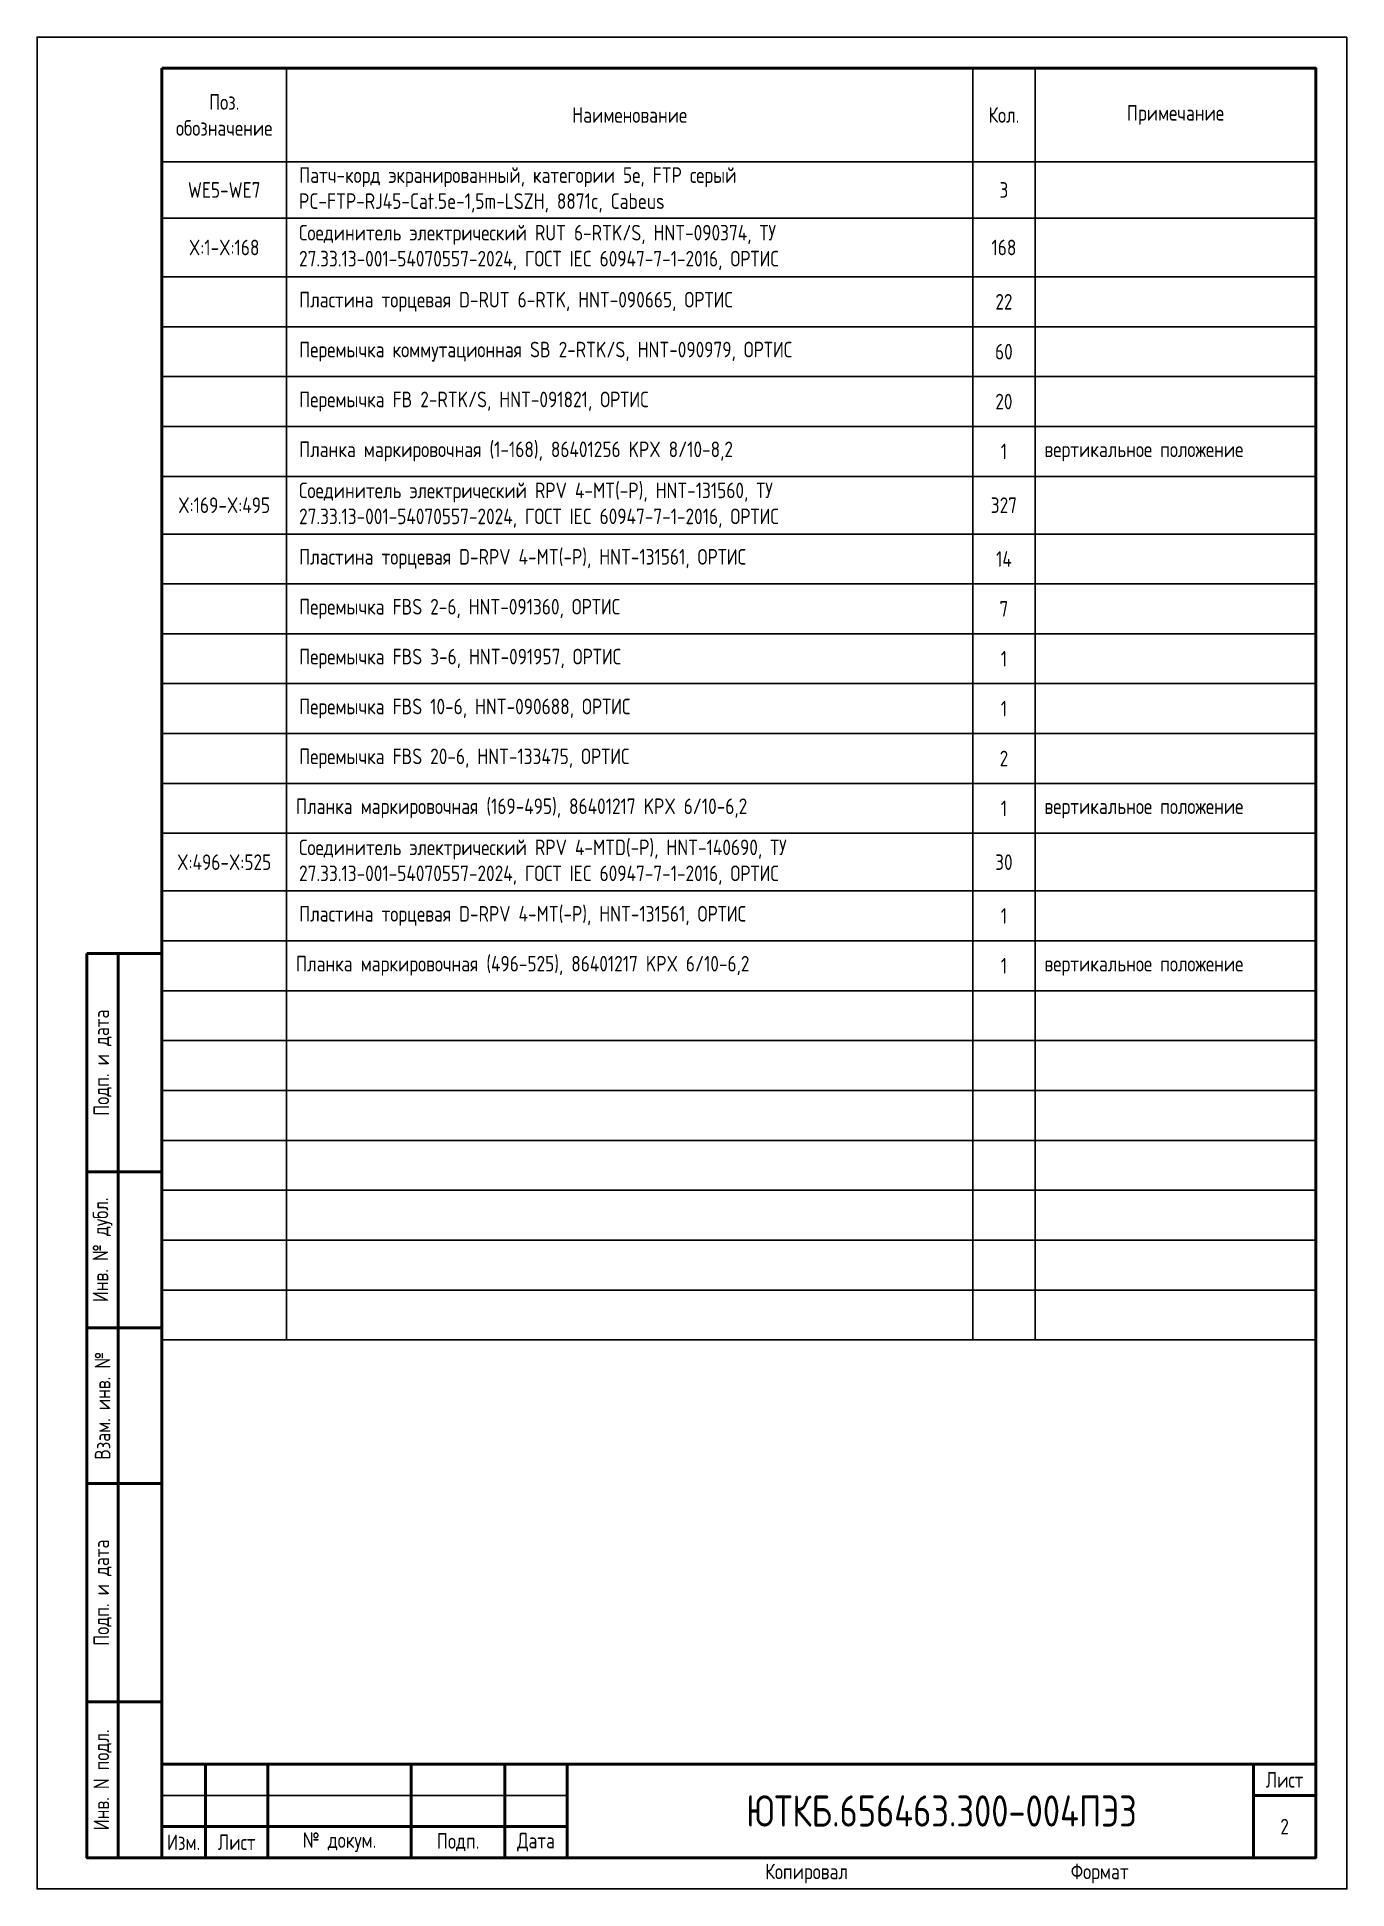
# Paper-space layout 'ПЭ_2' of a CAD drawing. Header units: millimetres. Extents: x 63.05 to 68.09, y 94.42 to 101.55.
# The model-space entities are those that its viewports show. They can reach past a viewport. Long polylines and large blocks are cut down to what shows.
import ezdxf

# ---------------------------------------------------------------- set-up
doc = ezdxf.new("R2010")
doc.units = ezdxf.units.MM
doc.styles.add('Gost_type_A', font='GOST_A.TTF')

# ---------------------------------------------------------------- blocks, each defined once
blk = doc.blocks.new('Формат_А3')
blk.add_lwpolyline([(-420, 297), (0, 297), (0, 0), (-420, 0)], close=True)
blk = doc.blocks.new('*T17')
at = {"color": 0, "lineweight": -2, "transparency": 16777216}
for p, q in [((0, 0), (185, 0)), ((0, 0), (0, -15)), ((20, 0), (20, -15)), ((130, 0), (130, -15)), ((140, 0), (140, -15)), ((185, 0), (185, -15)), ((209.75, 0), (394.75, 0)), ((209.75, 0), (209.75, -15)), ((229.75, 0), (229.75, -15)), ((339.75, 0), (339.75, -15)), ((349.75, 0), (349.75, -15)), ((394.75, 0), (394.75, -15))]:
    blk.add_line(p, q, dxfattribs=at)
at = {"color": 0, "linetype": 'ByBlock', "lineweight": -2, "transparency": 16777216}
for p, q in [((0, -15), (185, -15)), ((0, -15), (0, -234.78)), ((20, -15), (20, -234.78)), ((130, -15), (130, -234.78)), ((140, -15), (140, -121.35)), ((185, -15), (185, -234.78)), ((209.75, -15), (394.75, -15)), ((209.75, -15), (209.75, -203.95)), ((229.75, -15), (229.75, -203.95)), ((339.75, -15), (339.75, -203.95)), ((349.75, -15), (349.75, -114.7)), ((394.75, -15), (394.75, -203.95)), ((209.75, -24.05), (394.75, -24.05)), ((0, -28.63), (185, -28.63)), ((209.75, -33.46), (394.75, -33.46)), ((0, -38.06), (185, -38.06)), ((209.75, -41.46), (394.75, -41.46)), ((0, -47.45), (185, -47.45)), ((209.75, -49.46), (394.75, -49.46)), ((0, -55.45), (185, -55.45)), ((209.75, -57.46), (394.75, -57.46)), ((0, -63.45), (185, -63.45)), ((209.75, -65.46), (394.75, -65.46)), ((0, -71.45), (185, -71.45)), ((209.75, -74.7), (394.75, -74.7)), ((0, -79.45), (185, -79.45)), ((209.75, -82.7), (394.75, -82.7)), ((0, -87.45), (185, -87.45)), ((209.75, -90.7), (394.75, -90.7)), ((0, -97.35), (185, -97.35)), ((209.75, -98.7), (394.75, -98.7)), ((0, -105.35), (185, -105.35)), ((209.75, -106.7), (394.75, -106.7)), ((0, -113.35), (185, -113.35)), ((209.75, -114.7), (394.75, -114.7)), ((349.75, -114.7), (349.75, -122.7)), ((0, -121.35), (185, -121.35)), ((140, -121.35), (140, -185.35)), ((209.75, -122.7), (394.75, -122.7)), ((349.75, -122.7), (349.75, -139.95)), ((0, -129.35), (185, -129.35)), ((209.75, -131.95), (394.75, -131.95)), ((0, -137.35), (185, -137.35)), ((209.75, -139.95), (394.75, -139.95)), ((349.75, -139.95), (349.75, -147.95)), ((0, -145.35), (185, -145.35)), ((209.75, -147.95), (394.75, -147.95)), ((349.75, -147.95), (349.75, -203.95)), ((0, -153.35), (185, -153.35)), ((209.75, -155.95), (394.75, -155.95)), ((0, -161.35), (185, -161.35)), ((209.75, -163.95), (394.75, -163.95)), ((0, -169.35), (185, -169.35)), ((209.75, -171.95), (394.75, -171.95)), ((0, -177.35), (185, -177.35)), ((209.75, -179.95), (394.75, -179.95)), ((0, -185.35), (185, -185.35)), ((140, -185.35), (140, -234.78)), ((209.75, -187.95), (394.75, -187.95)), ((0, -193.35), (185, -193.35)), ((209.75, -195.95), (394.75, -195.95)), ((0, -202.78), (185, -202.78)), ((209.75, -203.95), (394.75, -203.95)), ((0, -210.78), (185, -210.78)), ((0, -218.78), (185, -218.78)), ((0, -226.78), (185, -226.78)), ((0, -234.78), (185, -234.78))]:
    blk.add_line(p, q, dxfattribs=at)
at = {"transparency": 16777216, "char_height": 2.5, "style": 'Gost_type_A'}
for s, insert, width, attachment_point in [('Поз. обозначение', (10, -7.5), 17, 5), ('Примечание', (162.5, -7.5), 42, 5), ('Поз. обозначение', (219.75, -7.5), 17, 5), ('Примечание', (372.25, -7.5), 42, 5), ('Наименование', (75, -7.5), 107, 5), ('Кол.', (135, -7.5), 7, 5), ('Наименование', (284.75, -7.5), 107, 5), ('Кол.', (344.75, -7.5), 7, 5), ('Планка маркировочная (169-495), 86401217 KPX 6/10-6,2', (231.25, -118.7), 107, 4), ('Перемычка ПС 2-8, 15000020, СТЭЗ ', (21.5, -125.35), 107, 4), ('60', (135, -125.35), 7, 5), ('20', (135, -133.35), 7, 5), ('Планка маркировочная (1-14) (14,12,10,8,6,4,2; 13,11,9,7,5,3,1), 86401256 KPX 8/10-8,2', (21.5, -141.35), 107, 4), ('20', (135, -141.35), 7, 5), ('Планка маркировочная (496-525), 86401217 KPX 6/10-6,2', (231.25, -143.95), 107, 4), ('{\\C256;Блок испытательный, в составе:}', (21.5, -149.35), 107, 4), ('Блок базовый ЭПББ 4+1, 111505, ТУ 27.33.13-001-53942713-2023, ЭПРОМ', (21.5, -157.35), 107, 4), ('2', (135, -157.35), 7, 5), ('Крышка рабочая ЭПРК 4+1, 121505, ТУ 27.33.13-001-53942713-2023, ЭПРОМ', (21.5, -165.35), 107, 4), ('2', (135, -165.35), 7, 5), ('Планка маркировочная (1-10) (2,4.6,8,10; 1,3,5,7,9), 86401256 KPX 8/10-8,2', (21.5, -173.35), 107, 4), ('2', (135, -173.35), 7, 5), ('Планка маркировочная (1-10) (10,8,6,4,2; 9,7,5,3,1), 86401256 KPX 8/10-8,2', (21.5, -181.35), 107, 4), ('2', (135, -181.35), 7, 5)]:
    blk.add_mtext(s, dxfattribs=dict(at, insert=insert, width=width, attachment_point=attachment_point))
at = {"color": 0, "transparency": 16777216, "char_height": 2.5, "style": 'Gost_type_A'}
for s, insert, width, attachment_point in [('{\\C256;Интеллектуальное электронное устройство ЮНИТ-М519-ДЗШ-Р102-К103-К103-К103-В121-В121-В121-В121-В101-М1С4.0С00-М1С4.0С00-С01.03, НЛПР.656122.602-01, }ООО Юнител Инжиниринг', (22, -21.81), 106, 4), ('{\\C256;Патч-корд экранированный, категории 5е, FTP серый PC-FTP-RJ45-Cat.5e-1,5m-LSZH, 8871c, Cabeus}', (231.75, -19.52), 106, 4), ('A1-A3', (10, -21.81), 18, 5), ('3', (135, -21.81), 7, 5), ('WE5-WE7', (219.75, -19.52), 18, 5), ('3', (344.75, -19.52), 7, 5), ('{\\C256;Соединитель электрический RUT 6-RTK/S, HNT-090374, ТУ 27.33.13-001-54070557-2024, ГОСТ IEC 60947-7-1-2016, ОРТИС}', (231.75, -28.75), 106, 4), ('Блок интерфейсный ИЧМ ЮНИТ-ИЧМ-КУГР, ТУ 27.12.23-609-61775353-2024, ООО Юнител Инжиниринг', (22, -33.34), 106, 4), ('X:1-X:168', (219.75, -28.75), 18, 5), ('168', (344.75, -28.75), 7, 5), ('A1.1-A3.1', (10, -33.34), 18, 5), ('3', (135, -33.34), 7, 5), ('{\\C256;Пластина торцевая D-RUT 6-RTK, HNT-090665, ОРТИС}', (231.75, -37.46), 106, 4), ('22', (344.75, -37.46), 7, 5), ('EL1, EL2', (10, -42.75), 18, 5), ('Светильник светодиодный ЖКХ-08 Д с кабелем 3 м, 5000 К,\\PТУ 3461-009-01281952-2018, Фокус ', (22, -42.75), 106, 4), ('2', (135, -42.75), 7, 5), ('Перемычка коммутационная SB 2-RTK/S, HNT-090979, ОРТИС', (231.75, -45.46), 106, 4), ('60', (344.75, -45.46), 7, 5), ('HL1', (10, -51.45), 18, 5), ('{\\C256;Лампа СКЛ 14Н-2-Ж-2-220 П Ч IP65 ЯШГК.433137.068 ТУ, Протон-Импульс}', (22, -51.45), 106, 4), ('1', (135, -51.45), 7, 5), ('Перемычка FB 2-RTK/S, HNT-091821, ОРТИС', (231.75, -53.46), 106, 4), ('20', (344.75, -53.46), 7, 5), ('KL1-KL19', (10, -59.45), 18, 5), ('Реле промежуточное 4 CO, 220 В DC, в составе:', (22, -59.45), 106, 4), ('{\\C256;Планка маркировочная (1-168), 86401256 KPX 8/10-8,2}', (231.75, -61.46), 106, 4), ('1', (344.75, -61.46), 7, 5), ('вертикальное положение', (351.25, -61.46), 42, 4), ('Реле 55.34.9.220.9202, Finder', (22, -67.45), 106, 4), ('19', (135, -67.45), 7, 5), ('Соединитель электрический RPV 4-MT(-P), HNT-131560, ТУ 27.33.13-001-54070557-2024, ГОСТ IEC 60947-7-1-2016, ОРТИС ', (231.75, -70.08), 106, 4), ('X:169-X:495', (219.75, -70.08), 18, 5), ('327', (344.75, -70.08), 7, 5), ('Колодка контактная с винтовыми зажимами 94.04.9.SMA, Finder', (22, -75.45), 106, 4), ('19', (135, -75.45), 7, 5), ('Пластина торцевая D-RPV 4-MT(-P), HNT-131561, ОРТИС', (231.75, -78.7), 106, 4), ('{\\C256;14', (344.75, -78.7), 7, 5), ('Модуль RC 99.02.0.230.09, Finder', (22, -83.45), 106, 4), ('19', (135, -83.45), 7, 5), ('Перемычка FBS 2-6, HNT-091360, ОРТИС', (231.75, -86.7), 106, 4), ('{\\C256;7', (344.75, -86.7), 7, 5), ('{\\C256;Переключатель кулачковый S10 JDG 1106 B4/1447,  (с компл. винтов 3,9х16 потай, саморез DIN 7982F-H A2 - 4 шт.), АУТС.642210.001 ТУ, ОРТИС}', (22, -92.4), 106, 4), ('SA1-SA19', (10, -92.4), 16, 5), ('19', (135, -92.4), 6, 5), ('Перемычка FBS 3-6, HNT-091957, ОРТИС', (231.75, -94.7), 106, 4), ('{\\C256;1', (344.75, -94.7), 7, 5), ('SG1-SG20', (10, -101.35), 18, 5), ('{\\C256;Блок испытательный, в составе:}', (22, -101.35), 106, 4), ('Перемычка FBS 10-6, HNT-090688, ОРТИС', (231.75, -102.7), 106, 4), ('{\\C256;1', (344.75, -102.7), 7, 5), ('{\\C256;Блок базовый ЭПББ 6+1, 111507, ТУ 27.33.13-001-53942713-2023, НПП "ЭПРОМ"}', (22, -109.35), 106, 4), ('20', (135, -109.35), 7, 5), ('Перемычка FBS 20-6, HNT-133475, ОРТИС', (231.75, -110.7), 106, 4), ('{\\C256;2', (344.75, -110.7), 7, 5), ('{\\C256;Крышка рабочая ЭПРК 6+1, 121507, ТУ 27.33.13-001-53942713-2023, НПП "ЭПРОМ"}', (22, -117.35), 106, 4), ('20', (135, -117.35), 7, 5), ('1', (344.75, -118.7), 7, 5), ('вертикальное положение', (351.25, -118.7), 42, 4), ('X:496-X:525', (219.75, -127.33), 18, 5), ('30', (344.75, -127.33), 7, 5), ('{\\C256;Планка маркировочная} (1-14) (2,4.6,8,10,12,14; 1,3,5,7,9,11,13){\\C256;, 86401256 KPX 8/10-8,2}', (21.5, -133.35), 107, 4), ('горизонтальное положение', (141.5, -133.35), 42, 4), ('1', (344.75, -135.95), 7, 5), ('горизонтальное положение', (141.5, -141.35), 42, 4), ('1', (344.75, -143.95), 7, 5), ('вертикальное положение', (351.25, -143.95), 42, 4), ('SG21, SG22', (10, -149.35), 18, 5), ('горизонтальное положение', (141.5, -173.35), 42, 4), ('горизонтальное положение', (141.5, -181.35), 42, 4), ('SQ1-SQ4', (10, -189.35), 18, 5), ('{\\C256;Выключатель путевой ВВП11-10А313-20У311, ТУ 3428-155-00216823-2005, ВНИИР }', (22, -189.35), 106, 4), ('4', (135, -189.35), 7, 5), ('{\\C256;Блок-приставка конденсаторная ЮНИТ-БК-02, ТУ 27.12.31-601-61775353-2016, }ООО Юнител Инжиниринг', (22, -198.06), 106, 4), ('UZ1-UZ3', (10, -198.06), 18, 5), ('3', (135, -198.06), 7, 5), ('WE1', (10, -206.78), 18, 5), ('Кабель 3м 2х0,75, Фокус', (22, -206.78), 106, 4), ('1', (135, -206.78), 7, 5), ('{\\C256;в составе позиции} EL1', (141.5, -206.78), 42, 4), ('WE2', (10, -214.78), 18, 5), ('Провод ПВСнг(А)-LS 2х0,75, ГОСТ 7399-97', (22, -214.78), 106, 4), ('4', (135, -214.78), 7, 5), ('{\\C256;м}', (141.5, -214.78), 42, 4), ('WE3', (10, -222.78), 18, 5), ('Кабель 3м 2х0,75, Фокус', (22, -222.78), 106, 4), ('1', (135, -222.78), 7, 5), ('{\\C256;в составе позиции} EL1', (141.5, -222.78), 42, 4), ('WE4', (10, -230.78), 18, 5), ('Провод ПВСнг(А)-LS 2х0,75, ГОСТ 7399-97', (22, -230.78), 106, 4), ('4', (135, -230.78), 7, 5), ('{\\C256;м}', (141.5, -230.78), 42, 4)]:
    blk.add_mtext(s, dxfattribs=dict(at, insert=insert, width=width, attachment_point=attachment_point))
at = {"color": 1, "transparency": 16777216, "char_height": 2.5, "width": 106, "attachment_point": 4, "style": 'Gost_type_A'}
for s, insert in [('{\\C0;Соединитель электрический\\C256; RPV 4-MTD(-P),} {\\C256;HNT-140690, ТУ 27.33.13-001-54070557-2024, ГОСТ IEC 60947-7-1-2016, ОРТИС }', (231.75, -127.33)), ('{\\C0;Пластина торцевая D-RPV 4-MT(-P), HNT-131561, ОРТИС}', (231.75, -135.95))]:
    blk.add_mtext(s, dxfattribs=dict(at, insert=insert))
blk = doc.blocks.new('Штамп левый нижний')
at = {"lineweight": 50}
for points in [[(-12, 145), (-7, 145), (-7, 110), (-12, 110)], [(-7, 145), (0, 145), (0, 110), (-7, 110)], [(-12, 110), (-7, 110), (-7, 85), (-12, 85)], [(-7, 110), (0, 110), (0, 85), (-7, 85)], [(-12, 85), (-7, 85), (-7, 60), (-12, 60)], [(-7, 85), (0, 85), (0, 60), (-7, 60)], [(-12, 60), (-7, 60), (-7, 25), (-12, 25)], [(-7, 60), (0, 60), (0, 25), (-7, 25)], [(-12, 25), (-7, 25), (-7, 0), (-12, 0)], [(-7, 25), (0, 25), (0, 0), (-7, 0)]]:
    blk.add_lwpolyline(points, close=True, dxfattribs=at)
at = {"char_height": 2.5, "attachment_point": 5, "rotation": 90, "style": 'Gost_type_A'}
for s, insert, width in [('Подп. и дата', (-9.5, 127.5), 35), ('Инв. № дубл.', (-9.5, 97.5), 25), ('Взам. инв. №', (-9.5, 72.5), 25), ('Подп. и дата', (-9.5, 42.5), 35), ('Инв. N подл.', (-9.5, 12.5), 25)]:
    blk.add_mtext(s, dxfattribs=dict(at, insert=insert, width=width))
blk = doc.blocks.new('Формат_А4')
blk.add_lwpolyline([(0, 297), (0, 0), (-210, 0), (-210, 297)], close=True)
at = {"lineweight": 50}
blk.add_lwpolyline([(-190, 292), (-5, 292), (-5, 5), (-190, 5)], close=True, dxfattribs=at)
blk = doc.blocks.new('Штамп малый нижний')
at = {"lineweight": 50}
for points in [[(-185, 15), (-178, 15), (-178, 5), (-185, 5)], [(-178, 15), (-168, 15), (-168, 5), (-178, 5)], [(-168, 15), (-145, 15), (-145, 5), (-168, 5)], [(-145, 15), (-130, 15), (-130, 5), (-145, 5)], [(-130, 15), (-120, 15), (-120, 5), (-130, 5)], [(-120, 15), (-10, 15), (-10, 0), (-120, 0)], [(-10, 15), (0, 15), (0, 10), (-10, 10)], [(-10, 10), (0, 10), (0, 0), (-10, 0)], [(-185, 5), (-178, 5), (-178, 0), (-185, 0)], [(-178, 5), (-168, 5), (-168, 0), (-178, 0)], [(-168, 5), (-145, 5), (-145, 0), (-168, 0)], [(-145, 5), (-130, 5), (-130, 0), (-145, 0)], [(-130, 5), (-120, 5), (-120, 0), (-130, 0)]]:
    blk.add_lwpolyline(points, close=True, dxfattribs=at)
for points in [[(-185, 15), (-178, 15), (-178, 10), (-185, 10)], [(-178, 15), (-168, 15), (-168, 10), (-178, 10)], [(-168, 15), (-145, 15), (-145, 10), (-168, 10)], [(-145, 15), (-130, 15), (-130, 10), (-145, 10)], [(-130, 15), (-120, 15), (-120, 10), (-130, 10)], [(-185, 10), (-178, 10), (-178, 5), (-185, 5)], [(-178, 10), (-168, 10), (-168, 5), (-178, 5)], [(-168, 10), (-145, 10), (-145, 5), (-168, 5)], [(-145, 10), (-130, 10), (-130, 5), (-145, 5)], [(-130, 10), (-120, 10), (-120, 5), (-130, 5)]]:
    blk.add_lwpolyline(points, close=True)
at = {"char_height": 2.5, "style": 'Gost_type_A'}
for s, insert, width, attachment_point in [('Лист', (-5, 12.5), 10, 5), ('Изм.', (-181.5, 2.5), 7, 5), ('Лист', (-173, 2.5), 10, 5), ('№ докум.', (-156.5, 2.5), 23, 5), ('Подп.', (-137.5, 2.5), 15, 5), ('Дата', (-125, 2.5), 10, 5), ('Копировал', (-75, -2.53), 13.1202, 6), ('Формат', (-30, -2.53), 13.1202, 6)]:
    blk.add_mtext(s, dxfattribs=dict(at, insert=insert, width=width, attachment_point=attachment_point))
blk = doc.blocks.new('*T55')
at = {"color": 0, "lineweight": -2, "transparency": 16777216}
for p, q in [((0, 0), (185, 0)), ((0, 0), (0, -15)), ((20, 0), (20, -15)), ((130, 0), (130, -15)), ((140, 0), (140, -15)), ((185, 0), (185, -15))]:
    blk.add_line(p, q, dxfattribs=at)
at = {"color": 0, "linetype": 'ByBlock', "lineweight": -2, "transparency": 16777216}
for p, q in [((0, -15), (185, -15)), ((0, -15), (0, -203.95)), ((20, -15), (20, -203.95)), ((130, -15), (130, -203.95)), ((140, -15), (140, -114.7)), ((185, -15), (185, -203.95)), ((0, -24.05), (185, -24.05)), ((0, -33.46), (185, -33.46)), ((0, -41.46), (185, -41.46)), ((0, -49.46), (185, -49.46)), ((0, -57.46), (185, -57.46)), ((0, -65.46), (185, -65.46)), ((0, -74.7), (185, -74.7)), ((0, -82.7), (185, -82.7)), ((0, -90.7), (185, -90.7)), ((0, -98.7), (185, -98.7)), ((0, -106.7), (185, -106.7)), ((0, -114.7), (185, -114.7)), ((140, -114.7), (140, -122.7)), ((0, -122.7), (185, -122.7)), ((140, -122.7), (140, -139.95)), ((0, -131.95), (185, -131.95)), ((0, -139.95), (185, -139.95)), ((140, -139.95), (140, -147.95)), ((0, -147.95), (185, -147.95)), ((140, -147.95), (140, -203.95)), ((0, -155.95), (185, -155.95)), ((0, -163.95), (185, -163.95)), ((0, -171.95), (185, -171.95)), ((0, -179.95), (185, -179.95)), ((0, -187.95), (185, -187.95)), ((0, -195.95), (185, -195.95)), ((0, -203.95), (185, -203.95))]:
    blk.add_line(p, q, dxfattribs=at)
at = {"transparency": 16777216, "char_height": 2.5, "style": 'Gost_type_A'}
for s, insert, width, attachment_point in [('Поз. обозначение', (10, -7.5), 17, 5), ('Примечание', (162.5, -7.5), 42, 5), ('Наименование', (75, -7.5), 107, 5), ('Кол.', (135, -7.5), 7, 5), ('Планка маркировочная (169-495), 86401217 KPX 6/10-6,2', (21.5, -118.7), 107, 4), ('Планка маркировочная (496-525), 86401217 KPX 6/10-6,2', (21.5, -143.95), 107, 4)]:
    blk.add_mtext(s, dxfattribs=dict(at, insert=insert, width=width, attachment_point=attachment_point))
at = {"color": 0, "transparency": 16777216, "char_height": 2.5, "style": 'Gost_type_A'}
for s, insert, width, attachment_point in [('{\\C256;Патч-корд экранированный, категории 5е, FTP серый PC-FTP-RJ45-Cat.5e-1,5m-LSZH, 8871c, Cabeus}', (22, -19.52), 106, 4), ('WE5-WE7', (10, -19.52), 18, 5), ('3', (135, -19.52), 7, 5), ('{\\C256;Соединитель электрический RUT 6-RTK/S, HNT-090374, ТУ 27.33.13-001-54070557-2024, ГОСТ IEC 60947-7-1-2016, ОРТИС}', (22, -28.75), 106, 4), ('X:1-X:168', (10, -28.75), 18, 5), ('168', (135, -28.75), 7, 5), ('{\\C256;Пластина торцевая D-RUT 6-RTK, HNT-090665, ОРТИС}', (22, -37.46), 106, 4), ('22', (135, -37.46), 7, 5), ('Перемычка коммутационная SB 2-RTK/S, HNT-090979, ОРТИС', (22, -45.46), 106, 4), ('60', (135, -45.46), 7, 5), ('Перемычка FB 2-RTK/S, HNT-091821, ОРТИС', (22, -53.46), 106, 4), ('20', (135, -53.46), 7, 5), ('{\\C256;Планка маркировочная (1-168), 86401256 KPX 8/10-8,2}', (22, -61.46), 106, 4), ('1', (135, -61.46), 7, 5), ('вертикальное положение', (141.5, -61.46), 42, 4), ('Соединитель электрический RPV 4-MT(-P), HNT-131560, ТУ 27.33.13-001-54070557-2024, ГОСТ IEC 60947-7-1-2016, ОРТИС ', (22, -70.08), 106, 4), ('X:169-X:495', (10, -70.08), 18, 5), ('327', (135, -70.08), 7, 5), ('Пластина торцевая D-RPV 4-MT(-P), HNT-131561, ОРТИС', (22, -78.7), 106, 4), ('{\\C256;14', (135, -78.7), 7, 5), ('Перемычка FBS 2-6, HNT-091360, ОРТИС', (22, -86.7), 106, 4), ('{\\C256;7', (135, -86.7), 7, 5), ('Перемычка FBS 3-6, HNT-091957, ОРТИС', (22, -94.7), 106, 4), ('{\\C256;1', (135, -94.7), 7, 5), ('Перемычка FBS 10-6, HNT-090688, ОРТИС', (22, -102.7), 106, 4), ('{\\C256;1', (135, -102.7), 7, 5), ('Перемычка FBS 20-6, HNT-133475, ОРТИС', (22, -110.7), 106, 4), ('{\\C256;2', (135, -110.7), 7, 5), ('1', (135, -118.7), 7, 5), ('вертикальное положение', (141.5, -118.7), 42, 4), ('X:496-X:525', (10, -127.33), 18, 5), ('30', (135, -127.33), 7, 5), ('1', (135, -135.95), 7, 5), ('1', (135, -143.95), 7, 5), ('вертикальное положение', (141.5, -143.95), 42, 4)]:
    blk.add_mtext(s, dxfattribs=dict(at, insert=insert, width=width, attachment_point=attachment_point))
at = {"color": 1, "transparency": 16777216, "char_height": 2.5, "width": 106, "attachment_point": 4, "style": 'Gost_type_A'}
for s, insert in [('{\\C0;Соединитель электрический\\C256; RPV 4-MTD(-P),} {\\C256;HNT-140690, ТУ 27.33.13-001-54070557-2024, ГОСТ IEC 60947-7-1-2016, ОРТИС }', (22, -127.33)), ('{\\C0;Пластина торцевая D-RPV 4-MT(-P), HNT-131561, ОРТИС}', (22, -135.95))]:
    blk.add_mtext(s, dxfattribs=dict(at, insert=insert))

msp = doc.modelspace()

# ---------------------------------------------------------------- block references
for name, p in [('Формат_А4', (-210, 0)), ('Формат_А4', (0, 0)), ('Формат_А3', (420, 0)), ('*T17', (-399.75, 292)), ('*T55', (-190, 292)), ('Штамп левый нижний', (-190, 5)), ('Штамп малый нижний', (-5, 5))]:
    msp.add_blockref(name, p)

# ---------------------------------------------------------------- texts
at = {"attachment_point": 5, "style": 'Gost_type_A'}
for s, insert, char_height, width in [('ЮТКБ.656463.300-004ПЭ3', (-65, 12.5), 5, 120), ('2', (-10, 10), 2.5, 10)]:
    msp.add_mtext(s, dxfattribs=dict(at, insert=insert, char_height=char_height, width=width))

psp = doc.layouts.new('ПЭ_2')

# ---------------------------------------------------------------- viewports
at = {"layer": '0', "view_target_point": (1406.353, 188.4272)}
psp.add_viewport(center=(65.5699, 97.9818), size=(5.0391, 7.12672), view_center_point=(-1511.353, -39.9272), view_height=297, dxfattribs=at)

doc.saveas('drawing.dxf')
